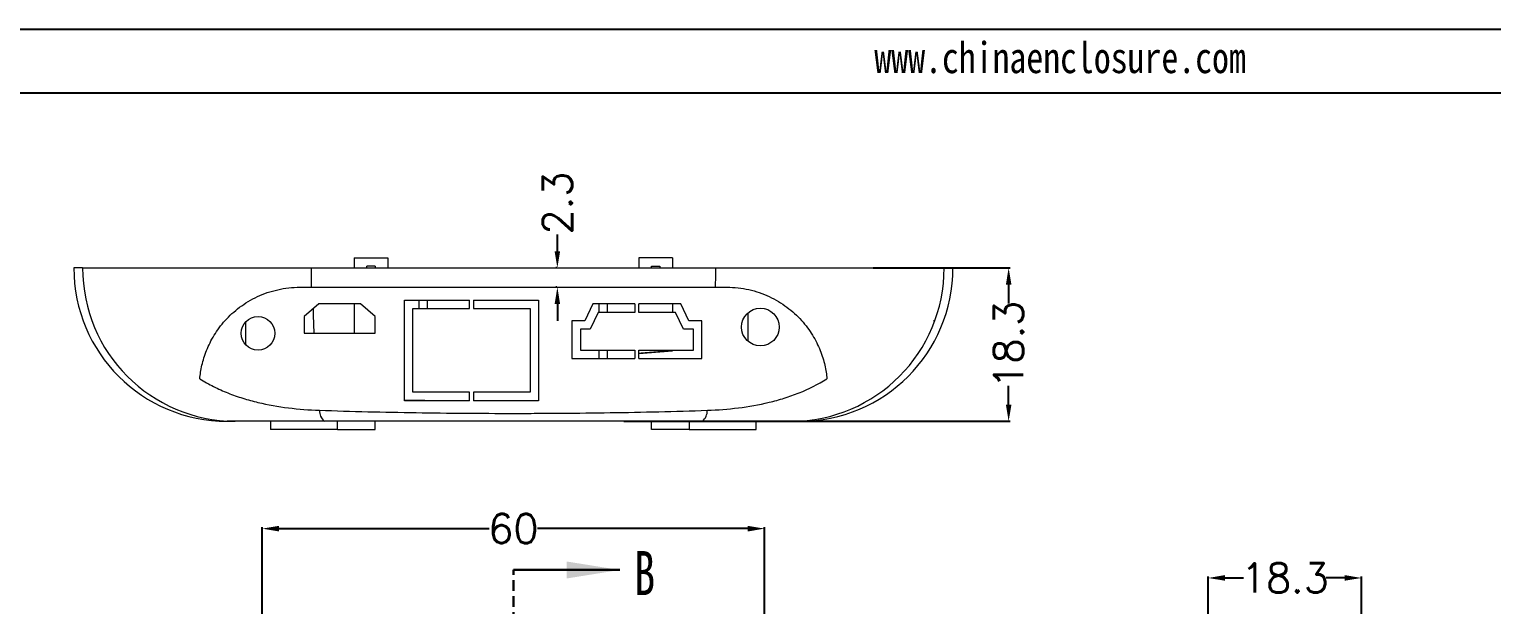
# Model space of a CAD drawing. Header units: inches. Extents: x 510 to 1495, y 1000 to 1318.
# Drawn here: x 604.5 to 779.2, y 1249.7 to 1318.4 of the extents above; entities that cross this region are included whole.
import ezdxf

# ---------------------------------------------------------------- set-up
doc = ezdxf.new("R2010")
doc.units = ezdxf.units.IN
doc.linetypes.add('HIDDEN', pattern=[1.905, 1.27, -0.635])
doc.layers.add('文字', color=81, linetype='Continuous')
doc.styles.add('SLDTEXTSTYLE5', font='TXT', dxfattribs={"width": 0.7})
doc.styles.get("Standard").update_dxf_attribs({"font": 'txt', "bigfont": 'gbcbig.shx'})
doc.styles.add('宋体', font='', dxfattribs={"width": 0.8, "height": 3.5})
doc.styles.get('宋体').set_extended_font_data('SimSun')
doc.dimstyles.new('3.5', dxfattribs={"dimtxt": 3.5, "dimasz": 2, "dimexe": 0.18, "dimexo": 0.0625, "dimgap": 0.25, "dimtad": 0, "dimzin": 12, "dimdsep": 46, "dimtxsty": 'Standard', "dimcen": 1, "dimclrd": 3, "dimclre": 3, "dimadec": 0, "dimazin": 0, "dimtfac": 1, "dimtofl": 0, "dimtmove": 0, "dimatfit": 3, "dimfxl": 0, "dimtolj": 1, "dimtzin": 0, "dimarcsym": 0})

# ---------------------------------------------------------------- blocks, each defined once
blk = doc.blocks.new('*D199')
at = {"color": 3, "lineweight": -2, "transparency": 16777216}
for p, q in [((632.35, 1233.16), (632.35, 1258.97)), ((634.35, 1258.79), (659.47, 1258.79)), ((690.35, 1258.79), (665.22, 1258.79)), ((692.35, 1233.16), (692.35, 1258.97))]:
    blk.add_line(p, q, dxfattribs=at)
at = {"color": 3, "transparency": 16777216}
for points in [[(634.35, 1259.12), (634.35, 1258.45), (632.35, 1258.79)], [(690.35, 1259.12), (690.35, 1258.45), (692.35, 1258.79)]]:
    blk.add_solid(points, dxfattribs=at)
at = {"layer": 'Defpoints', "color": 0, "transparency": 16777216}
for p in [(692.35, 1258.79), (632.35, 1233.1), (692.35, 1233.1)]:
    blk.add_point(p, dxfattribs=at)
at = {"color": 0, "transparency": 16777216, "insert": (662.35, 1258.79), "char_height": 3.5, "attachment_point": 5}
blk.add_mtext('\\A1;60', dxfattribs=at)
blk = doc.blocks.new('*D211')
at = {"color": 3, "lineweight": -2, "transparency": 16777216}
for p, q in [((745.34, 1225.87), (745.34, 1253.08)), ((747.34, 1252.9), (749.57, 1252.9)), ((761.64, 1252.9), (759.41, 1252.9)), ((763.64, 1247.66), (763.64, 1253.08))]:
    blk.add_line(p, q, dxfattribs=at)
at = {"color": 3, "transparency": 16777216}
for points in [[(747.34, 1253.24), (747.34, 1252.57), (745.34, 1252.9)], [(761.64, 1253.24), (761.64, 1252.57), (763.64, 1252.9)]]:
    blk.add_solid(points, dxfattribs=at)
at = {"layer": 'Defpoints', "color": 0, "transparency": 16777216}
for p in [(763.64, 1252.9), (763.64, 1247.6), (745.34, 1225.81)]:
    blk.add_point(p, dxfattribs=at)
at = {"color": 0, "transparency": 16777216, "insert": (754.49, 1252.9), "char_height": 3.5, "attachment_point": 5}
blk.add_mtext('\\A1;18.3', dxfattribs=at)
blk = doc.blocks.new('*D213')
at = {"color": 3, "lineweight": -2, "transparency": 16777216}
for p, q in [((667.6, 1291.9), (667.6, 1293.9)), ((667.54, 1289.9), (667.42, 1289.9)), ((667.54, 1287.6), (667.42, 1287.6)), ((667.6, 1285.6), (667.6, 1283.6))]:
    blk.add_line(p, q, dxfattribs=at)
at = {"color": 3, "transparency": 16777216}
for points in [[(667.27, 1291.9), (667.93, 1291.9), (667.6, 1289.9)], [(667.27, 1285.6), (667.93, 1285.6), (667.6, 1287.6)]]:
    blk.add_solid(points, dxfattribs=at)
at = {"layer": 'Defpoints', "color": 0, "transparency": 16777216}
for p in [(667.6, 1289.9), (667.6, 1289.9), (667.6, 1287.6)]:
    blk.add_point(p, dxfattribs=at)
at = {"color": 0, "transparency": 16777216, "insert": (667.6, 1297.65), "char_height": 3.5, "attachment_point": 5, "rotation": 90}
blk.add_mtext('\\A1;2.3', dxfattribs=at)
blk = doc.blocks.new('*D214')
at = {"color": 3, "lineweight": -2, "transparency": 16777216}
for p, q in [((705.32, 1289.9), (721.68, 1289.9)), ((721.5, 1287.9), (721.5, 1285.67)), ((721.5, 1273.6), (721.5, 1275.84)), ((675.54, 1271.6), (721.68, 1271.6))]:
    blk.add_line(p, q, dxfattribs=at)
at = {"color": 3, "transparency": 16777216}
for points in [[(721.17, 1287.9), (721.84, 1287.9), (721.5, 1289.9)], [(721.17, 1273.6), (721.84, 1273.6), (721.5, 1271.6)]]:
    blk.add_solid(points, dxfattribs=at)
at = {"layer": 'Defpoints', "color": 0, "transparency": 16777216}
for p in [(705.26, 1289.9), (721.5, 1289.9), (675.48, 1271.6)]:
    blk.add_point(p, dxfattribs=at)
at = {"color": 0, "transparency": 16777216, "insert": (721.5, 1280.75), "char_height": 3.5, "attachment_point": 5, "rotation": 90}
blk.add_mtext('\\A1;18.3', dxfattribs=at)

msp = doc.modelspace()

# ---------------------------------------------------------------- linework, layer by layer
for p, q in [((510.01, 1318.392), (960.233, 1318.392)), ((521.66, 1310.812), (952.653, 1310.812))]:
    msp.add_line(p, q)
at = {"color": 7, "linetype": 'Continuous', "lineweight": 15}
for p, q in [((643.346, 1291.103), (643.346, 1289.903)), ((643.346, 1291.103), (647.346, 1291.103)), ((647.346, 1291.103), (647.346, 1289.903)), ((681.346, 1291.103), (677.346, 1291.103)), ((677.346, 1291.103), (677.346, 1289.903)), ((681.346, 1291.103), (681.346, 1289.903)), ((610.898, 1289.903), (609.846, 1289.903)), ((610.898, 1289.903), (638.178, 1289.903)), ((638.178, 1289.903), (686.514, 1289.903)), ((645.846, 1290.103), (644.846, 1290.103)), ((644.846, 1289.903), (644.846, 1290.103)), ((645.846, 1290.103), (645.846, 1289.903)), ((678.846, 1289.903), (678.846, 1290.103)), ((678.846, 1290.103), (679.846, 1290.103)), ((679.846, 1290.103), (679.846, 1289.903)), ((686.514, 1289.903), (713.794, 1289.903)), ((713.794, 1289.903), (714.846, 1289.903)), ((636.846, 1287.603), (638.19, 1287.603)), ((638.19, 1287.603), (686.502, 1287.603)), ((686.502, 1287.603), (687.846, 1287.603)), ((649.346, 1286.057), (657.096, 1286.057)), ((649.346, 1274.057), (649.346, 1286.057)), ((651.096, 1285.057), (651.096, 1286.057)), ((652.096, 1285.057), (652.096, 1286.057)), ((657.096, 1285.057), (657.096, 1286.057)), ((657.596, 1286.057), (665.346, 1286.057)), ((657.596, 1286.057), (657.596, 1285.057)), ((665.346, 1286.057), (665.346, 1274.057)), ((639.096, 1285.603), (637.346, 1284.103)), ((637.346, 1284.103), (637.346, 1282.103)), ((644.096, 1285.603), (639.096, 1285.603)), ((643.346, 1285.603), (643.346, 1282.103)), ((645.846, 1284.103), (644.096, 1285.603)), ((645.846, 1282.103), (645.846, 1284.103)), ((650.346, 1275.057), (650.346, 1285.057)), ((650.346, 1285.057), (657.096, 1285.057)), ((657.596, 1285.057), (664.346, 1285.057)), ((664.346, 1285.057), (664.346, 1275.057)), ((671.846, 1285.603), (670.89, 1283.603)), ((672.476, 1284.603), (671.521, 1282.603)), ((676.846, 1285.603), (671.846, 1285.603)), ((676.846, 1284.603), (672.476, 1284.603)), ((672.596, 1284.603), (672.596, 1285.603)), ((673.596, 1284.603), (673.596, 1285.603)), ((676.846, 1285.603), (676.846, 1284.603)), ((682.346, 1285.603), (677.346, 1285.603)), ((677.346, 1284.603), (677.346, 1285.603)), ((681.715, 1284.603), (677.346, 1284.603)), ((681.346, 1285.603), (681.346, 1284.603)), ((682.671, 1282.603), (681.715, 1284.603)), ((683.301, 1283.603), (682.346, 1285.603)), ((690.346, 1284.53), (690.346, 1281.176)), ((630.346, 1283.426), (630.346, 1280.781)), ((670.89, 1283.603), (669.346, 1283.603)), ((669.346, 1283.603), (669.346, 1279.103)), ((670.346, 1282.603), (670.346, 1280.103)), ((671.521, 1282.603), (670.346, 1282.603)), ((683.846, 1282.603), (682.671, 1282.603)), ((684.846, 1283.603), (683.301, 1283.603)), ((683.846, 1280.103), (683.846, 1282.603)), ((684.846, 1279.103), (684.846, 1283.603)), ((712.639, 1283.603), (712.519, 1283.603)), ((637.346, 1282.103), (645.846, 1282.103)), ((669.346, 1279.103), (676.846, 1279.103)), ((670.346, 1280.103), (676.846, 1280.103)), ((672.596, 1279.103), (672.596, 1280.103)), ((673.596, 1279.103), (673.596, 1280.103)), ((676.846, 1280.103), (676.846, 1279.103)), ((677.346, 1280.103), (683.846, 1280.103)), ((677.346, 1279.103), (677.346, 1280.103)), ((677.346, 1279.702), (681.346, 1280.021)), ((677.346, 1279.103), (684.846, 1279.103)), ((681.345, 1280.103), (681.346, 1280.021)), ((657.096, 1274.057), (649.346, 1274.057)), ((657.096, 1275.057), (650.346, 1275.057)), ((657.096, 1274.057), (657.096, 1275.057)), ((664.346, 1275.057), (657.596, 1275.057)), ((657.596, 1275.057), (657.596, 1274.057)), ((665.346, 1274.057), (657.596, 1274.057)), ((629.129, 1271.603), (628.146, 1271.603)), ((639.768, 1271.603), (629.129, 1271.603)), ((633.346, 1271.603), (633.346, 1270.603)), ((641.346, 1270.603), (633.346, 1270.603)), ((684.924, 1271.603), (639.768, 1271.603)), ((641.346, 1270.603), (641.346, 1271.603)), ((641.346, 1270.603), (645.846, 1270.603)), ((645.846, 1270.603), (645.846, 1271.603)), ((678.846, 1270.603), (678.846, 1271.603)), ((683.346, 1270.603), (678.846, 1270.603)), ((683.346, 1271.603), (683.346, 1270.603)), ((683.346, 1270.603), (691.346, 1270.603)), ((695.563, 1271.603), (684.924, 1271.603)), ((691.346, 1270.603), (691.346, 1271.603)), ((696.546, 1271.603), (695.563, 1271.603))]:
    msp.add_line(p, q, dxfattribs=at)
at = {"color": 1, "linetype": 'HIDDEN', "lineweight": 30}
msp.add_line((662.346, 1138.958), (662.346, 1253.852), dxfattribs=at)
at = {"color": 7, "linetype": 'Continuous', "lineweight": 30}
msp.add_line((662.346, 1253.852), (675.046, 1253.852), dxfattribs=at)
at = {"color": 7, "linetype": 'Continuous', "lineweight": 15}
for centre, radius in [((631.846, 1282.103), 2), ((691.846, 1282.853), 2.25)]:
    msp.add_circle(centre, radius, dxfattribs=at)
for centre, radius, start, end in [((628.146, 1289.903), 18.3, 180, 270), ((629.164, 1289.869), 18.266, 179.89354, 269.88931), ((847.275, 1289.9), 209.098, 179.99901, 180.62925), ((477.417, 1289.9), 209.098, 359.37075, 0.00099), ((695.528, 1289.869), 18.266, 270.11069, 0.10646), ((696.546, 1289.903), 18.3, 270, 0), ((640.886, 1272.897), 1.71, 179.3304, 229.1589), ((683.806, 1272.897), 1.71, 310.8411, 0.6696)]:
    msp.add_arc(centre, radius, start, end, dxfattribs=at)
at = {"color": 8, "linetype": 'Continuous', "lineweight": 15}
msp.add_arc((783.797, 1288.925), 145.433, 181.5383, 182.68853, dxfattribs=at)
at = {"color": 7, "linetype": 'Continuous', "lineweight": 15}
for points, knots in [([(624.894, 1276.671), (624.939, 1277.182), (625.021, 1277.726), (625.283, 1278.864), (625.465, 1279.462), (625.945, 1280.663), (626.243, 1281.267), (626.792, 1282.164), (626.992, 1282.461), (627.429, 1283.05), (627.668, 1283.343), (628.433, 1284.194), (629.006, 1284.724), (629.971, 1285.447), (630.311, 1285.677), (631.025, 1286.105), (631.394, 1286.301), (632.535, 1286.834), (633.341, 1287.114), (634.625, 1287.404), (635.065, 1287.479), (635.948, 1287.578), (636.395, 1287.603), (636.846, 1287.603)], [0, 0, 0, 0, 0.125, 0.125, 0.25, 0.25, 0.375, 0.375, 0.4375, 0.4375, 0.5, 0.5, 0.625, 0.625, 0.6875, 0.6875, 0.75, 0.75, 0.875, 0.875, 0.9375, 0.9375, 1, 1, 1, 1]), ([(687.846, 1287.603), (688.746, 1287.603), (689.62, 1287.503), (690.892, 1287.218), (691.312, 1287.1), (692.13, 1286.821), (692.524, 1286.662), (693.286, 1286.308), (693.653, 1286.113), (694.36, 1285.69), (694.702, 1285.46), (695.673, 1284.735), (696.248, 1284.205), (697.01, 1283.36), (697.249, 1283.068), (697.689, 1282.477), (697.891, 1282.178), (698.443, 1281.277), (698.744, 1280.669), (699.228, 1279.459), (699.41, 1278.862), (699.671, 1277.725), (699.753, 1277.182), (699.798, 1276.671)], [0, 0, 0, 0, 0.125, 0.125, 0.1875, 0.1875, 0.25, 0.25, 0.3125, 0.3125, 0.375, 0.375, 0.5, 0.5, 0.5625, 0.5625, 0.625, 0.625, 0.75, 0.75, 0.875, 0.875, 1, 1, 1, 1]), ([(681.346, 1280.021), (681.016, 1279.991), (680.52, 1279.947), (680.024, 1279.905), (679.693, 1279.878), (679.529, 1279.865), (678.689, 1279.798), (678.018, 1279.748), (677.346, 1279.702)], [0, 0, 0, 0, 0.25, 0.375, 0.375, 0.5, 0.5, 1, 1, 1, 1]), ([(624.894, 1276.671), (625.427, 1276.338), (625.979, 1276.031), (627.1, 1275.469), (627.672, 1275.214), (628.834, 1274.75), (629.426, 1274.541), (630.627, 1274.165), (631.228, 1274.001), (633.039, 1273.567), (634.256, 1273.356), (636.706, 1273.053), (637.938, 1272.96), (639.176, 1272.917)], [0, 0, 0, 0, 0.125, 0.125, 0.25, 0.25, 0.375, 0.375, 0.5, 0.5, 0.75, 0.75, 1, 1, 1, 1]), ([(685.516, 1272.917), (686.756, 1272.96), (687.991, 1273.053), (690.451, 1273.359), (691.676, 1273.571), (693.501, 1274.011), (694.111, 1274.179), (695.308, 1274.555), (695.896, 1274.764), (697.628, 1275.459), (698.74, 1276.011), (699.798, 1276.671)], [0, 0, 0, 0, 0.25, 0.25, 0.5, 0.5, 0.625, 0.625, 0.75, 0.75, 1, 1, 1, 1]), ([(639.176, 1272.917), (643.023, 1272.783), (646.873, 1272.693), (654.58, 1272.575), (658.436, 1272.547), (662.773, 1272.547), (663.259, 1272.547), (664.227, 1272.549), (665.679, 1272.553), (667.131, 1272.561), (670.035, 1272.582), (671.97, 1272.603), (677.777, 1272.692), (681.647, 1272.782), (685.516, 1272.917)], [0, 0, 0, 0, 0.25, 0.25, 0.5, 0.5, 0.53125, 0.53125, 0.5625, 0.625, 0.625, 0.75, 0.75, 1, 1, 1, 1])]:
    msp.add_open_spline(points, degree=3, knots=knots, dxfattribs=at)
msp.add_open_spline([(649.346, 1274.133), (651.929, 1274.1), (654.513, 1274.078), (657.096, 1274.065)], degree=3, dxfattribs=at)
at = {"color": 7, "linetype": 'Continuous', "lineweight": 30}
msp.add_solid([(675.046, 1253.852), (668.696, 1254.868), (668.696, 1252.836)], dxfattribs=at)

# ---------------------------------------------------------------- texts
at = {"color": 7, "linetype": 'Continuous', "insert": (676.782, 1256.109), "char_height": 5.25, "attachment_point": 1, "style": 'SLDTEXTSTYLE5'}
msp.add_mtext('B', dxfattribs=at)
at = {"layer": '文字', "color": 0, "insert": (705.465, 1316.864), "char_height": 3.70554, "width": 65.10283, "attachment_point": 1, "style": '宋体'}
msp.add_mtext('www.chinaenclosure.com', dxfattribs=at)

# ---------------------------------------------------------------- dimensions: what is measured, and where the dimension line sits
for base, p1, p2, picture, middle in [((667.599, 1289.903), (667.599, 1287.603), (667.599, 1289.903), '*D213', (667.599, 1297.653)), ((721.503, 1289.903), (675.48, 1271.603), (705.258, 1289.903), '*D214', (721.503, 1280.753))]:
    dim = msp.add_linear_dim(base=base, p1=p1, p2=p2, angle=90, dimstyle='3.5')
    dim.commit()
    dim.dimension.update_dxf_attribs({"geometry": picture, "text_midpoint": middle})
for base, p1, p2, picture, middle in [((692.346, 1258.786), (632.346, 1233.102), (692.346, 1233.102), '*D199', (662.346, 1258.786)), ((763.64, 1252.903), (745.34, 1225.806), (763.64, 1247.602), '*D211', (754.49, 1252.903))]:
    dim = msp.add_linear_dim(base=base, p1=p1, p2=p2, dimstyle='3.5')
    dim.commit()
    dim.dimension.update_dxf_attribs({"geometry": picture, "text_midpoint": middle})

doc.saveas('drawing.dxf')
